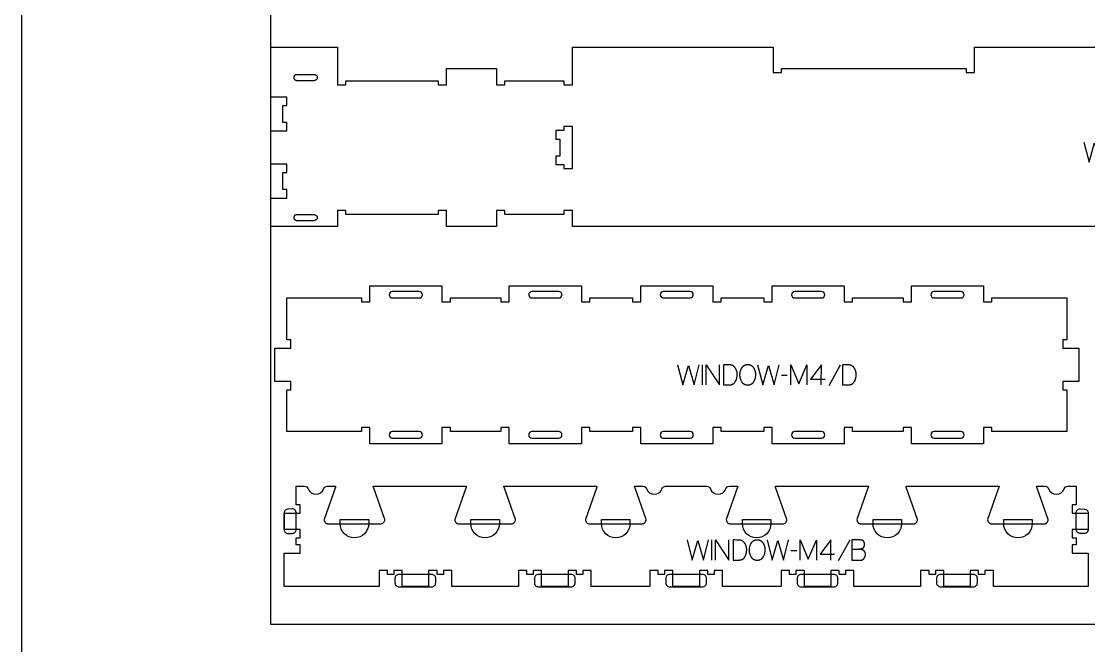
# Model space of a CAD drawing. Extents: x 0 to 4485, y 0 to 8771.
# Drawn here: x 0 to 1592, y 3731 to 4662 of the extents above; entities that cross this region are included whole.
import ezdxf

# ---------------------------------------------------------------- set-up
doc = ezdxf.new("R2010")
doc.units = 0
for name, color, linetype in [('0_SHEET_SPRUCEPLY_2440X122', 1, 'CONTINUOUS'), ('1_ANYTOOL_1MMDEEP_LABELS_S', 2, 'CONTINUOUS'), ('3_ANYTOOL_CUTTHROUGH_INSID', 4, 'CONTINUOUS'), ('4_ANYTOOL_CUTTHROUGH_OUTSI', 5, 'CONTINUOUS'), ('5_ANYTOOL_HALF_MILL_9MM_IN', 3, 'CONTINUOUS'), ('DONOTCUT', 7, 'CONTINUOUS')]:
    doc.layers.add(name, color=color, linetype=linetype)

msp = doc.modelspace()

# ---------------------------------------------------------------- linework, layer by layer
at = {"layer": '0_SHEET_SPRUCEPLY_2440X122'}
msp.add_lwpolyline([(371.7, 4982.6), (371.7, 3762.6), (2811.7, 3762.6), (2811.7, 4982.6)], close=True, dxfattribs=at)
at = {"layer": '1_ANYTOOL_1MMDEEP_LABELS_S', "color": 2}
for points in [[(1585.1, 4481.7), (1592.8, 4451.7), (1601.2, 4480.8), (1609.7, 4451.7), (1617.2, 4481.7)], [(979, 4149.6), (986.7, 4119.6), (995.1, 4148.7), (1003.6, 4119.6), (1011.1, 4149.6)], [(1015.5, 4149.6), (1015.5, 4119.6)], [(1021.5, 4119.6), (1021.5, 4149.6), (1041.6, 4119.6), (1041.6, 4149.6)], [(1098.4, 4149.6), (1106.1, 4119.6), (1114.5, 4148.7), (1123, 4119.6), (1130.5, 4149.6)], [(1147.9, 4119.6), (1147.9, 4149.6), (1159.9, 4121.2), (1171.9, 4149.5), (1171.9, 4119.6)], [(1193.4, 4119.6), (1193.5, 4149.6), (1177.5, 4128.2)], [(1221.6, 4149.1), (1204.5, 4118.3)], [(1142.7, 4133.5), (1134, 4133.4)], [(1177.5, 4128.2), (1199.2, 4128.2)], [(993.1, 3888.2), (1000.8, 3858.2), (1009.3, 3887.3), (1017.7, 3858.2), (1025.2, 3888.2)], [(1029.6, 3888.2), (1029.6, 3858.2)], [(1035.6, 3858.2), (1035.6, 3888.2), (1055.7, 3858.2), (1055.7, 3888.2)], [(1112.5, 3888.2), (1120.2, 3858.2), (1128.7, 3887.3), (1137.1, 3858.2), (1144.6, 3888.2)], [(1162, 3858.2), (1162, 3888.2), (1174, 3859.8), (1186, 3888.1), (1186, 3858.2)], [(1207.6, 3858.2), (1207.6, 3888.2), (1191.6, 3866.8)], [(1235.8, 3887.7), (1218.6, 3856.9)], [(1239.2, 3888.2), (1239.2, 3858.2), (1248.9, 3858.2), (1251.4, 3858.1), (1251.6, 3858.1), (1251.9, 3858.1), (1252.1, 3858.1), (1252.3, 3858.1), (1252.5, 3858.1), (1252.7, 3858.2), (1252.9, 3858.2), (1253.1, 3858.2), (1253.3, 3858.3), (1253.5, 3858.3), (1253.7, 3858.3), (1253.9, 3858.4), (1254.1, 3858.5), (1254.3, 3858.5), (1254.5, 3858.6), (1254.7, 3858.7), (1254.9, 3858.8), (1255, 3858.9), (1255.2, 3859), (1255.4, 3859.1), (1255.5, 3859.2), (1255.7, 3859.3), (1255.9, 3859.4), (1256, 3859.5), (1256.2, 3859.6), (1256.3, 3859.8), (1256.5, 3859.9), (1256.6, 3860.1), (1256.8, 3860.2), (1256.9, 3860.4), (1257, 3860.5), (1257.2, 3860.7), (1257.3, 3860.9), (1257.4, 3861), (1257.5, 3861.2), (1257.7, 3861.4), (1257.8, 3861.6), (1257.9, 3861.7), (1258, 3861.9), (1258.1, 3862.1), (1258.2, 3862.3), (1258.3, 3862.4), (1258.3, 3862.6), (1258.4, 3862.8), (1258.5, 3863), (1258.6, 3863.2), (1258.7, 3863.4), (1258.7, 3863.6), (1258.8, 3863.7), (1258.8, 3863.9), (1258.9, 3864.1), (1259, 3864.3), (1259, 3864.5), (1259, 3864.7), (1259.1, 3864.9), (1259.1, 3865.1), (1259.1, 3865.3), (1259.2, 3865.5), (1259.2, 3865.7), (1259.2, 3865.9), (1259.2, 3866.1), (1259.2, 3866.3), (1259.2, 3866.5), (1259.2, 3866.7), (1259.2, 3867), (1259.2, 3867.2), (1259.2, 3867.5), (1259.2, 3867.7), (1259.2, 3867.9), (1259.1, 3868.2), (1259.1, 3868.4), (1259.1, 3868.6), (1259, 3868.8), (1259, 3869), (1258.9, 3869.2), (1258.8, 3869.4), (1258.8, 3869.6), (1258.7, 3869.8), (1258.6, 3870), (1258.5, 3870.2), (1258.5, 3870.3), (1258.4, 3870.4), (1258.4, 3870.5), (1258.3, 3870.6), (1258.3, 3870.7), (1258.2, 3870.7), (1258.2, 3870.8), (1258.1, 3870.9), (1258, 3871), (1258, 3871.1), (1257.9, 3871.1), (1257.9, 3871.2), (1257.8, 3871.3), (1257.7, 3871.4), (1257.7, 3871.5), (1257.6, 3871.5), (1257.5, 3871.6), (1257.5, 3871.7), (1257.4, 3871.7), (1257.3, 3871.8), (1257.2, 3871.9), (1257.2, 3872), (1257, 3872.1), (1256.9, 3872.2), (1256.7, 3872.3), (1256.5, 3872.4), (1256.3, 3872.6), (1256, 3872.8), (1255.6, 3873), (1255.2, 3873.2), (1254.8, 3873.4), (1254.4, 3873.5), (1254, 3873.7), (1253.6, 3873.8), (1253.2, 3874), (1252.8, 3874.1), (1252.4, 3874.2), (1252, 3874.3), (1251.5, 3874.4), (1251.1, 3874.5), (1250.6, 3874.5), (1250.2, 3874.6), (1249.7, 3874.6)], [(1239.2, 3874.5), (1249.7, 3874.6), (1250.1, 3874.7), (1250.5, 3874.7), (1250.9, 3874.8), (1251.3, 3874.8), (1251.7, 3874.9), (1252, 3875), (1252.4, 3875), (1252.8, 3875.1), (1253.1, 3875.2), (1253.5, 3875.4), (1253.8, 3875.5), (1254.2, 3875.6), (1254.5, 3875.7), (1254.8, 3875.9), (1255.1, 3876), (1255.5, 3876.2), (1255.5, 3876.2), (1255.6, 3876.3), (1255.7, 3876.3), (1255.8, 3876.4), (1255.8, 3876.4), (1255.9, 3876.5), (1256, 3876.5), (1256, 3876.6), (1256.1, 3876.6), (1256.2, 3876.7), (1256.2, 3876.8), (1256.3, 3876.8), (1256.4, 3876.9), (1256.4, 3876.9), (1256.5, 3877), (1256.5, 3877.1), (1256.6, 3877.1), (1256.7, 3877.2), (1256.7, 3877.3), (1256.8, 3877.3), (1256.8, 3877.4), (1256.9, 3877.5), (1256.9, 3877.5), (1257, 3877.6), (1257, 3877.7), (1257.1, 3877.8), (1257.1, 3877.8), (1257.2, 3877.9), (1257.2, 3878), (1257.3, 3878.1), (1257.3, 3878.2), (1257.3, 3878.3), (1257.4, 3878.3), (1257.4, 3878.4), (1257.5, 3878.6), (1257.5, 3878.8), (1257.6, 3879), (1257.7, 3879.2), (1257.7, 3879.4), (1257.8, 3879.6), (1257.8, 3879.8), (1257.8, 3880), (1257.9, 3880.3), (1257.9, 3880.5), (1257.9, 3880.7), (1257.9, 3881), (1257.9, 3881.2), (1258, 3881.5), (1258, 3881.7), (1258, 3882.1), (1257.9, 3882.3), (1257.9, 3882.5), (1257.9, 3882.7), (1257.9, 3882.9), (1257.9, 3883.1), (1257.9, 3883.2), (1257.8, 3883.4), (1257.8, 3883.6), (1257.8, 3883.7), (1257.7, 3883.9), (1257.7, 3884.1), (1257.6, 3884.2), (1257.6, 3884.4), (1257.5, 3884.5), (1257.5, 3884.7), (1257.4, 3884.8), (1257.4, 3885), (1257.3, 3885.1), (1257.2, 3885.3), (1257.2, 3885.4), (1257.1, 3885.5), (1257, 3885.7), (1256.9, 3885.8), (1256.9, 3885.9), (1256.8, 3886), (1256.7, 3886.1), (1256.6, 3886.2), (1256.5, 3886.4), (1256.4, 3886.5), (1256.3, 3886.6), (1256.2, 3886.7), (1256.1, 3886.8), (1256, 3886.9), (1255.8, 3886.9), (1255.7, 3887), (1255.6, 3887.1), (1255.5, 3887.2), (1255.3, 3887.3), (1255.2, 3887.3), (1255.1, 3887.4), (1254.9, 3887.5), (1254.8, 3887.6), (1254.7, 3887.6), (1254.5, 3887.7), (1254.4, 3887.7), (1254.2, 3887.8), (1254, 3887.8), (1253.9, 3887.9), (1253.7, 3887.9), (1253.5, 3888), (1253.4, 3888), (1253.2, 3888), (1253, 3888.1), (1252.8, 3888.1), (1252.7, 3888.1), (1252.5, 3888.1), (1252.3, 3888.1), (1252.1, 3888.2), (1251.7, 3888.2), (1251.3, 3888.2), (1239.2, 3888.2)], [(1156.9, 3872.1), (1148.1, 3872)], [(1191.6, 3866.8), (1213.3, 3866.8)]]:
    msp.add_lwpolyline(points, dxfattribs=at)
for points in [[(1047.6, 4149.6), (1047.6, 4119.6), (1056.1, 4119.7), (1056.5, 4119.7), (1056.9, 4119.7), (1057.3, 4119.7), (1057.7, 4119.8), (1058.1, 4119.8), (1058.5, 4119.9), (1058.8, 4119.9), (1059.2, 4120), (1059.5, 4120.1), (1059.9, 4120.2), (1060.2, 4120.3), (1060.5, 4120.4), (1060.9, 4120.5), (1061, 4120.6), (1061.2, 4120.7), (1061.3, 4120.8), (1061.5, 4120.8), (1061.6, 4120.9), (1061.8, 4121), (1061.9, 4121.1), (1062.1, 4121.1), (1062.2, 4121.2), (1062.3, 4121.3), (1062.5, 4121.4), (1062.6, 4121.5), (1062.7, 4121.6), (1062.9, 4121.7), (1063, 4121.8), (1063.1, 4121.9), (1063.2, 4122), (1063.4, 4122.1), (1063.5, 4122.2), (1063.6, 4122.3), (1063.7, 4122.4), (1063.8, 4122.5), (1063.9, 4122.6), (1064.1, 4122.8), (1064.2, 4122.9), (1064.3, 4123), (1064.4, 4123.1), (1064.5, 4123.3), (1064.6, 4123.4), (1064.7, 4123.5), (1064.8, 4123.7), (1064.9, 4123.8), (1065, 4124.1), (1065.2, 4124.4), (1065.4, 4124.7), (1065.7, 4125.3), (1066, 4125.9), (1066.3, 4126.6), (1066.5, 4127.2), (1066.8, 4127.8), (1067, 4128.5), (1067.2, 4129.1), (1067.3, 4129.8), (1067.5, 4130.5), (1067.6, 4131.1), (1067.7, 4131.8), (1067.8, 4132.5), (1067.9, 4133.2), (1068, 4133.9), (1068, 4134.6), (1068, 4135.3), (1068, 4135.9), (1068, 4136.5), (1067.9, 4137.1), (1067.8, 4137.6), (1067.8, 4138.2), (1067.7, 4138.5), (1067.7, 4138.8), (1067.6, 4139.1), (1067.5, 4139.3), (1067.5, 4139.6), (1067.4, 4139.9), (1067.3, 4140.2), (1067.2, 4140.4), (1067.1, 4140.7), (1067, 4141), (1066.9, 4141.2), (1066.8, 4141.5), (1066.7, 4141.8), (1066.6, 4142), (1066.4, 4142.6), (1066.1, 4143.1), (1065.8, 4143.6), (1065.5, 4144.1), (1065.3, 4144.4), (1065.1, 4144.7), (1064.9, 4145), (1064.7, 4145.3), (1064.5, 4145.5), (1064.3, 4145.8), (1064.1, 4146.1), (1063.9, 4146.3), (1063.6, 4146.5), (1063.4, 4146.8), (1063.2, 4147), (1063, 4147.2), (1062.7, 4147.4), (1062.5, 4147.6), (1062.2, 4147.7), (1062, 4147.9), (1061.7, 4148.1), (1061.5, 4148.2), (1061.2, 4148.3), (1061, 4148.5), (1060.7, 4148.6), (1060.5, 4148.7), (1060.2, 4148.8), (1059.9, 4148.9), (1059.6, 4149), (1059.4, 4149.1), (1059.1, 4149.1), (1058.8, 4149.2), (1058.5, 4149.2), (1058.2, 4149.3), (1057.9, 4149.3), (1057.6, 4149.3), (1055.2, 4149.4), (1052.7, 4149.5), (1050.2, 4149.6)], [(1084.1, 4149.9), (1084.4, 4149.9), (1084.8, 4149.9), (1085.2, 4149.9), (1085.5, 4149.8), (1085.7, 4149.8), (1085.9, 4149.8), (1086, 4149.8), (1086.2, 4149.7), (1086.4, 4149.7), (1086.5, 4149.7), (1086.7, 4149.6), (1086.8, 4149.6), (1087, 4149.5), (1087.2, 4149.5), (1087.3, 4149.4), (1087.5, 4149.4), (1087.6, 4149.3), (1087.8, 4149.2), (1087.9, 4149.2), (1088.1, 4149.1), (1088.2, 4149), (1088.4, 4149), (1088.5, 4148.9), (1088.6, 4148.8), (1088.8, 4148.7), (1088.9, 4148.6), (1089, 4148.5), (1089.2, 4148.5), (1089.4, 4148.3), (1089.7, 4148.1), (1089.9, 4147.9), (1090.2, 4147.7), (1090.4, 4147.5), (1090.6, 4147.2), (1090.9, 4147), (1091.1, 4146.8), (1091.3, 4146.5), (1091.5, 4146.3), (1091.7, 4146), (1091.9, 4145.8), (1092.1, 4145.5), (1092.3, 4145.3), (1092.5, 4145), (1092.6, 4144.7), (1092.8, 4144.4), (1093, 4144.1), (1093.1, 4143.8), (1093.3, 4143.5), (1093.4, 4143.2), (1093.5, 4142.9), (1093.7, 4142.6), (1093.8, 4142.3), (1093.9, 4142), (1094, 4141.7), (1094.1, 4141.4), (1094.2, 4141), (1094.3, 4140.7), (1094.4, 4140.4), (1094.5, 4140), (1094.6, 4139.7), (1094.7, 4139), (1094.9, 4138.3), (1095, 4137.7), (1095.1, 4137), (1095.1, 4136.3), (1095.2, 4135.7), (1095.2, 4135.1), (1095.2, 4134.4), (1095.2, 4133.8), (1095.2, 4133.1), (1095.1, 4132.5), (1095, 4131.9), (1094.9, 4131.2), (1094.8, 4130.6), (1094.7, 4130), (1094.5, 4129.3), (1094.3, 4128.7), (1094.1, 4128), (1093.9, 4127.4), (1093.7, 4126.8), (1093.4, 4126.1), (1093.1, 4125.5), (1092.8, 4124.9), (1092.5, 4124.2), (1092.3, 4123.9), (1092.1, 4123.6), (1091.9, 4123.3), (1091.7, 4123), (1091.5, 4122.8), (1091.3, 4122.5), (1091.1, 4122.2), (1090.9, 4122), (1090.8, 4121.9), (1090.6, 4121.8), (1090.5, 4121.6), (1090.4, 4121.5), (1090.3, 4121.4), (1090.2, 4121.3), (1090.1, 4121.2), (1089.9, 4121.1), (1089.8, 4121), (1089.7, 4120.9), (1089.6, 4120.8), (1089.4, 4120.7), (1089.3, 4120.6), (1089.2, 4120.6), (1089, 4120.5), (1088.9, 4120.4), (1088.8, 4120.3), (1088.6, 4120.2), (1088.5, 4120.2), (1088.3, 4120.1), (1088.2, 4120), (1088, 4120), (1087.9, 4119.9), (1087.7, 4119.8), (1087.6, 4119.8), (1087.4, 4119.7), (1087.3, 4119.7), (1087.1, 4119.6), (1086.8, 4119.5), (1086.5, 4119.4), (1086.2, 4119.4), (1085.9, 4119.3), (1085.5, 4119.2), (1085.2, 4119.2), (1084.8, 4119.2), (1084.5, 4119.1), (1084.1, 4119.1), (1083.7, 4119.1), (1083.3, 4119.1), (1083, 4119.1), (1082.6, 4119.2), (1082.2, 4119.2), (1081.9, 4119.2), (1081.5, 4119.3), (1081.2, 4119.4), (1080.9, 4119.4), (1080.5, 4119.5), (1080.2, 4119.6), (1080, 4119.7), (1079.9, 4119.7), (1079.7, 4119.8), (1079.6, 4119.9), (1079.4, 4119.9), (1079.3, 4120), (1079.1, 4120), (1079, 4120.1), (1078.8, 4120.2), (1078.7, 4120.3), (1078.6, 4120.3), (1078.4, 4120.4), (1078.3, 4120.5), (1078.1, 4120.6), (1078, 4120.7), (1077.9, 4120.8), (1077.7, 4120.9), (1077.6, 4120.9), (1077.5, 4121), (1077.3, 4121.1), (1077.2, 4121.2), (1077.1, 4121.4), (1077, 4121.5), (1076.9, 4121.6), (1076.7, 4121.7), (1076.6, 4121.8), (1076.5, 4121.9), (1076.4, 4122), (1076.3, 4122.2), (1076.2, 4122.3), (1076, 4122.5), (1075.7, 4122.8), (1075.5, 4123.1), (1075.3, 4123.4), (1075.2, 4123.7), (1075, 4124), (1074.8, 4124.3), (1074.5, 4125), (1074.1, 4125.6), (1073.9, 4126.3), (1073.6, 4126.9), (1073.3, 4127.6), (1073.1, 4128.2), (1072.9, 4128.9), (1072.7, 4129.5), (1072.6, 4130.2), (1072.4, 4130.8), (1072.3, 4131.5), (1072.2, 4132.1), (1072.1, 4132.8), (1072.1, 4133.4), (1072, 4134.1), (1072, 4134.7), (1072, 4135.4), (1072.1, 4136.1), (1072.1, 4136.8), (1072.2, 4137.5), (1072.3, 4138.1), (1072.4, 4138.8), (1072.6, 4139.5), (1072.8, 4140.1), (1072.9, 4140.8), (1073.2, 4141.4), (1073.4, 4142), (1073.7, 4142.7), (1073.9, 4143.3), (1074.2, 4143.9), (1074.6, 4144.5), (1074.9, 4145.1), (1075.1, 4145.4), (1075.3, 4145.7), (1075.5, 4146), (1075.7, 4146.2), (1075.9, 4146.5), (1076.1, 4146.8), (1076.4, 4147), (1076.6, 4147.2), (1076.7, 4147.3), (1076.8, 4147.4), (1076.9, 4147.6), (1077.1, 4147.7), (1077.2, 4147.8), (1077.3, 4147.9), (1077.4, 4148), (1077.6, 4148.1), (1077.7, 4148.1), (1077.8, 4148.2), (1078, 4148.3), (1078.1, 4148.4), (1078.2, 4148.5), (1078.4, 4148.6), (1078.5, 4148.7), (1078.7, 4148.7), (1078.8, 4148.8), (1078.9, 4148.9), (1079.2, 4149), (1079.5, 4149.1), (1079.9, 4149.3), (1080.2, 4149.4), (1080.5, 4149.5), (1080.8, 4149.6), (1081.2, 4149.6), (1081.5, 4149.7), (1081.8, 4149.8), (1082.2, 4149.8), (1082.6, 4149.9), (1082.9, 4149.9), (1083.3, 4149.9), (1083.7, 4149.9)], [(1225.1, 4149.6), (1225.1, 4119.6), (1233.6, 4119.7), (1234, 4119.7), (1234.4, 4119.7), (1234.8, 4119.7), (1235.2, 4119.8), (1235.6, 4119.8), (1236, 4119.9), (1236.3, 4119.9), (1236.7, 4120), (1237, 4120.1), (1237.4, 4120.2), (1237.7, 4120.3), (1238, 4120.4), (1238.3, 4120.5), (1238.5, 4120.6), (1238.6, 4120.7), (1238.8, 4120.8), (1238.9, 4120.8), (1239.1, 4120.9), (1239.2, 4121), (1239.4, 4121.1), (1239.5, 4121.1), (1239.7, 4121.2), (1239.8, 4121.3), (1239.9, 4121.4), (1240.1, 4121.5), (1240.2, 4121.6), (1240.3, 4121.7), (1240.5, 4121.8), (1240.6, 4121.9), (1240.7, 4122), (1240.8, 4122.1), (1241, 4122.2), (1241.1, 4122.3), (1241.2, 4122.4), (1241.3, 4122.5), (1241.4, 4122.6), (1241.5, 4122.8), (1241.6, 4122.9), (1241.7, 4123), (1241.8, 4123.1), (1241.9, 4123.3), (1242, 4123.4), (1242.1, 4123.5), (1242.2, 4123.7), (1242.3, 4123.8), (1242.5, 4124.1), (1242.7, 4124.4), (1242.9, 4124.7), (1243.2, 4125.3), (1243.5, 4125.9), (1243.7, 4126.6), (1244, 4127.2), (1244.2, 4127.8), (1244.5, 4128.5), (1244.6, 4129.1), (1244.8, 4129.8), (1245, 4130.5), (1245.1, 4131.1), (1245.2, 4131.8), (1245.3, 4132.5), (1245.4, 4133.2), (1245.4, 4133.9), (1245.5, 4134.6), (1245.5, 4135.3), (1245.5, 4135.9), (1245.4, 4136.5), (1245.4, 4137.1), (1245.3, 4137.6), (1245.2, 4138.2), (1245.2, 4138.5), (1245.1, 4138.8), (1245.1, 4139.1), (1245, 4139.3), (1244.9, 4139.6), (1244.9, 4139.9), (1244.8, 4140.2), (1244.7, 4140.4), (1244.6, 4140.7), (1244.5, 4141), (1244.4, 4141.2), (1244.3, 4141.5), (1244.2, 4141.8), (1244.1, 4142), (1243.8, 4142.6), (1243.6, 4143.1), (1243.3, 4143.6), (1243, 4144.1), (1242.8, 4144.4), (1242.6, 4144.7), (1242.4, 4145), (1242.2, 4145.3), (1242, 4145.5), (1241.8, 4145.8), (1241.6, 4146.1), (1241.3, 4146.3), (1241.1, 4146.5), (1240.9, 4146.8), (1240.7, 4147), (1240.4, 4147.2), (1240.2, 4147.4), (1240, 4147.6), (1239.7, 4147.7), (1239.5, 4147.9), (1239.2, 4148.1), (1239, 4148.2), (1238.7, 4148.3), (1238.5, 4148.5), (1238.2, 4148.6), (1237.9, 4148.7), (1237.7, 4148.8), (1237.4, 4148.9), (1237.1, 4149), (1236.8, 4149.1), (1236.5, 4149.1), (1236.3, 4149.2), (1236, 4149.2), (1235.7, 4149.3), (1235.4, 4149.3), (1235.1, 4149.3), (1232.6, 4149.4), (1230.2, 4149.5), (1227.6, 4149.6)], [(1061.7, 3888.2), (1061.7, 3858.2), (1070.2, 3858.3), (1070.7, 3858.3), (1071.1, 3858.3), (1071.5, 3858.3), (1071.8, 3858.4), (1072.2, 3858.4), (1072.6, 3858.5), (1073, 3858.5), (1073.3, 3858.6), (1073.7, 3858.7), (1074, 3858.8), (1074.3, 3858.9), (1074.7, 3859), (1075, 3859.1), (1075.1, 3859.2), (1075.3, 3859.3), (1075.4, 3859.3), (1075.6, 3859.4), (1075.7, 3859.5), (1075.9, 3859.6), (1076, 3859.6), (1076.2, 3859.7), (1076.3, 3859.8), (1076.4, 3859.9), (1076.6, 3860), (1076.7, 3860.1), (1076.8, 3860.2), (1077, 3860.3), (1077.1, 3860.4), (1077.2, 3860.5), (1077.4, 3860.6), (1077.5, 3860.7), (1077.6, 3860.8), (1077.7, 3860.9), (1077.8, 3861), (1077.9, 3861.1), (1078.1, 3861.2), (1078.2, 3861.4), (1078.3, 3861.5), (1078.4, 3861.6), (1078.5, 3861.7), (1078.6, 3861.9), (1078.7, 3862), (1078.8, 3862.1), (1078.9, 3862.3), (1079, 3862.4), (1079.2, 3862.7), (1079.3, 3863), (1079.5, 3863.3), (1079.8, 3863.9), (1080.1, 3864.5), (1080.4, 3865.2), (1080.6, 3865.8), (1080.9, 3866.4), (1081.1, 3867.1), (1081.3, 3867.7), (1081.5, 3868.4), (1081.6, 3869.1), (1081.7, 3869.7), (1081.9, 3870.4), (1082, 3871.1), (1082, 3871.8), (1082.1, 3872.5), (1082.1, 3873.2), (1082.1, 3873.9), (1082.1, 3874.5), (1082.1, 3875.1), (1082, 3875.6), (1082, 3876.2), (1081.9, 3876.8), (1081.8, 3877.1), (1081.8, 3877.4), (1081.7, 3877.6), (1081.6, 3877.9), (1081.6, 3878.2), (1081.5, 3878.5), (1081.4, 3878.8), (1081.3, 3879), (1081.2, 3879.3), (1081.1, 3879.6), (1081, 3879.8), (1080.9, 3880.1), (1080.8, 3880.4), (1080.7, 3880.6), (1080.5, 3881.2), (1080.2, 3881.7), (1079.9, 3882.2), (1079.6, 3882.7), (1079.4, 3883), (1079.2, 3883.3), (1079, 3883.6), (1078.8, 3883.9), (1078.6, 3884.1), (1078.4, 3884.4), (1078.2, 3884.6), (1078, 3884.9), (1077.8, 3885.1), (1077.5, 3885.3), (1077.3, 3885.6), (1077.1, 3885.8), (1076.8, 3886), (1076.6, 3886.1), (1076.4, 3886.3), (1076.1, 3886.5), (1075.9, 3886.6), (1075.6, 3886.8), (1075.4, 3886.9), (1075.1, 3887.1), (1074.8, 3887.2), (1074.6, 3887.3), (1074.3, 3887.4), (1074, 3887.5), (1073.7, 3887.6), (1073.5, 3887.7), (1073.2, 3887.7), (1072.9, 3887.8), (1072.6, 3887.8), (1072.3, 3887.9), (1072, 3887.9), (1071.7, 3887.9), (1069.3, 3888), (1066.8, 3888.1), (1064.3, 3888.2)], [(1098.2, 3888.5), (1098.6, 3888.5), (1098.9, 3888.5), (1099.3, 3888.5), (1099.6, 3888.4), (1099.8, 3888.4), (1100, 3888.4), (1100.1, 3888.4), (1100.3, 3888.3), (1100.5, 3888.3), (1100.6, 3888.2), (1100.8, 3888.2), (1101, 3888.2), (1101.1, 3888.1), (1101.3, 3888.1), (1101.4, 3888), (1101.6, 3887.9), (1101.7, 3887.9), (1101.9, 3887.8), (1102, 3887.8), (1102.2, 3887.7), (1102.3, 3887.6), (1102.5, 3887.6), (1102.6, 3887.5), (1102.7, 3887.4), (1102.9, 3887.3), (1103, 3887.2), (1103.2, 3887.1), (1103.3, 3887), (1103.5, 3886.9), (1103.8, 3886.7), (1104, 3886.5), (1104.3, 3886.3), (1104.5, 3886), (1104.8, 3885.8), (1105, 3885.6), (1105.2, 3885.4), (1105.4, 3885.1), (1105.6, 3884.9), (1105.8, 3884.6), (1106, 3884.4), (1106.2, 3884.1), (1106.4, 3883.9), (1106.6, 3883.6), (1106.7, 3883.3), (1106.9, 3883), (1107.1, 3882.7), (1107.2, 3882.4), (1107.4, 3882.1), (1107.5, 3881.8), (1107.6, 3881.5), (1107.8, 3881.2), (1107.9, 3880.9), (1108, 3880.6), (1108.1, 3880.3), (1108.2, 3880), (1108.4, 3879.6), (1108.5, 3879.3), (1108.5, 3879), (1108.6, 3878.6), (1108.7, 3878.3), (1108.9, 3877.6), (1109, 3876.9), (1109.1, 3876.3), (1109.2, 3875.6), (1109.2, 3874.9), (1109.3, 3874.3), (1109.3, 3873.6), (1109.3, 3873), (1109.3, 3872.4), (1109.3, 3871.7), (1109.2, 3871.1), (1109.2, 3870.5), (1109.1, 3869.8), (1108.9, 3869.2), (1108.8, 3868.5), (1108.6, 3867.9), (1108.5, 3867.3), (1108.3, 3866.6), (1108, 3866), (1107.8, 3865.4), (1107.5, 3864.7), (1107.2, 3864.1), (1106.9, 3863.4), (1106.6, 3862.8), (1106.4, 3862.5), (1106.2, 3862.2), (1106, 3861.9), (1105.8, 3861.6), (1105.6, 3861.3), (1105.4, 3861.1), (1105.2, 3860.8), (1105, 3860.6), (1104.9, 3860.5), (1104.8, 3860.3), (1104.6, 3860.2), (1104.5, 3860.1), (1104.4, 3860), (1104.3, 3859.9), (1104.2, 3859.8), (1104, 3859.7), (1103.9, 3859.6), (1103.8, 3859.5), (1103.7, 3859.4), (1103.5, 3859.3), (1103.4, 3859.2), (1103.3, 3859.2), (1103.1, 3859.1), (1103, 3859), (1102.9, 3858.9), (1102.7, 3858.8), (1102.6, 3858.8), (1102.4, 3858.7), (1102.3, 3858.6), (1102.2, 3858.6), (1102, 3858.5), (1101.9, 3858.4), (1101.7, 3858.4), (1101.6, 3858.3), (1101.4, 3858.3), (1101.3, 3858.2), (1100.9, 3858.1), (1100.6, 3858), (1100.3, 3858), (1100, 3857.9), (1099.6, 3857.8), (1099.3, 3857.8), (1098.9, 3857.8), (1098.6, 3857.7), (1098.2, 3857.7), (1097.8, 3857.7), (1097.5, 3857.7), (1097.1, 3857.7), (1096.7, 3857.8), (1096.4, 3857.8), (1096, 3857.8), (1095.6, 3857.9), (1095.3, 3858), (1095, 3858), (1094.6, 3858.1), (1094.3, 3858.2), (1094.2, 3858.3), (1094, 3858.3), (1093.8, 3858.4), (1093.7, 3858.4), (1093.5, 3858.5), (1093.4, 3858.6), (1093.2, 3858.6), (1093.1, 3858.7), (1093, 3858.8), (1092.8, 3858.9), (1092.7, 3858.9), (1092.5, 3859), (1092.4, 3859.1), (1092.2, 3859.2), (1092.1, 3859.3), (1092, 3859.4), (1091.8, 3859.4), (1091.7, 3859.5), (1091.6, 3859.6), (1091.5, 3859.7), (1091.3, 3859.8), (1091.2, 3859.9), (1091.1, 3860.1), (1091, 3860.2), (1090.9, 3860.3), (1090.7, 3860.4), (1090.6, 3860.5), (1090.5, 3860.6), (1090.4, 3860.8), (1090.3, 3860.9), (1090.1, 3861.1), (1089.9, 3861.4), (1089.7, 3861.7), (1089.5, 3862), (1089.3, 3862.3), (1089.1, 3862.6), (1088.9, 3862.9), (1088.6, 3863.5), (1088.3, 3864.2), (1088, 3864.8), (1087.7, 3865.5), (1087.5, 3866.1), (1087.2, 3866.8), (1087, 3867.4), (1086.8, 3868.1), (1086.7, 3868.7), (1086.5, 3869.4), (1086.4, 3870), (1086.3, 3870.7), (1086.2, 3871.4), (1086.2, 3872), (1086.2, 3872.7), (1086.1, 3873.3), (1086.2, 3874), (1086.2, 3874.7), (1086.2, 3875.4), (1086.3, 3876.1), (1086.4, 3876.7), (1086.6, 3877.4), (1086.7, 3878), (1086.9, 3878.7), (1087.1, 3879.3), (1087.3, 3880), (1087.5, 3880.6), (1087.8, 3881.2), (1088.1, 3881.9), (1088.4, 3882.5), (1088.7, 3883.1), (1089, 3883.7), (1089.2, 3884), (1089.4, 3884.3), (1089.6, 3884.6), (1089.8, 3884.8), (1090, 3885.1), (1090.2, 3885.3), (1090.5, 3885.6), (1090.7, 3885.8), (1090.8, 3885.9), (1090.9, 3886), (1091.1, 3886.1), (1091.2, 3886.2), (1091.3, 3886.4), (1091.4, 3886.5), (1091.6, 3886.5), (1091.7, 3886.6), (1091.8, 3886.7), (1091.9, 3886.8), (1092.1, 3886.9), (1092.2, 3887), (1092.3, 3887.1), (1092.5, 3887.2), (1092.6, 3887.2), (1092.8, 3887.3), (1092.9, 3887.4), (1093.1, 3887.5), (1093.4, 3887.6), (1093.7, 3887.7), (1094, 3887.8), (1094.3, 3888), (1094.6, 3888.1), (1094.9, 3888.1), (1095.3, 3888.2), (1095.6, 3888.3), (1096, 3888.4), (1096.3, 3888.4), (1096.7, 3888.5), (1097, 3888.5), (1097.4, 3888.5), (1097.8, 3888.5)]]:
    msp.add_lwpolyline(points, close=True, dxfattribs=at)
at = {"layer": '3_ANYTOOL_CUTTHROUGH_INSID', "color": 4}
for points in [[(436.7, 4582.9, -1), (436.7, 4573.4), (411, 4573.4), (410.9, 4573.4), (410.8, 4573.4), (410.7, 4573.4), (410.6, 4573.4), (410.5, 4573.4), (410.4, 4573.4), (410.3, 4573.5), (410.2, 4573.5), (410.1, 4573.5), (410, 4573.5), (409.9, 4573.6), (409.8, 4573.6), (409.7, 4573.6), (409.6, 4573.7), (409.5, 4573.7), (409.4, 4573.7), (409.3, 4573.8), (409.2, 4573.8), (409.1, 4573.9), (409, 4573.9), (408.9, 4574), (408.9, 4574.1), (408.8, 4574.1), (408.7, 4574.2), (408.6, 4574.3), (408.5, 4574.3), (408.4, 4574.4), (408.4, 4574.5), (408.3, 4574.6), (408.2, 4574.7), (408.1, 4574.7), (408.1, 4574.8), (408, 4574.9), (407.9, 4575), (407.9, 4575.1), (407.8, 4575.2), (407.7, 4575.3), (407.7, 4575.4), (407.6, 4575.5), (407.6, 4575.6), (407.5, 4575.7), (407.5, 4575.8), (407.4, 4575.9), (407.4, 4576), (407.3, 4576.1), (407.3, 4576.2), (407.2, 4576.3), (407.2, 4576.4), (407.2, 4576.5), (407.1, 4576.6), (407.1, 4576.7), (407.1, 4576.8), (407.1, 4577), (407.1, 4577.1), (407, 4577.2), (407, 4577.3), (407, 4577.4), (407, 4577.5), (407, 4577.6), (407, 4577.7), (407, 4577.8), (407, 4577.9), (407, 4578), (407, 4578.1), (407, 4578.2), (407, 4578.4), (407, 4578.5), (407, 4578.6), (407, 4578.7), (407, 4578.8), (407, 4578.9), (407, 4579), (407, 4579.1), (407.1, 4579.2), (407.1, 4579.3), (407.1, 4579.4), (407.1, 4579.5), (407.1, 4579.6), (407.2, 4579.7), (407.2, 4579.9), (407.2, 4580), (407.3, 4580.1), (407.3, 4580.2), (407.4, 4580.3), (407.4, 4580.4), (407.5, 4580.5), (407.5, 4580.6), (407.6, 4580.7), (407.6, 4580.8), (407.7, 4580.9), (407.7, 4581), (407.8, 4581.1), (407.9, 4581.2), (407.9, 4581.3), (408, 4581.4), (408.1, 4581.5), (408.1, 4581.5), (408.2, 4581.6), (408.3, 4581.7), (408.4, 4581.8), (408.4, 4581.9), (408.5, 4581.9), (408.6, 4582), (408.7, 4582.1), (408.8, 4582.1), (408.9, 4582.2), (408.9, 4582.3), (409, 4582.3), (409.1, 4582.4), (409.2, 4582.4), (409.3, 4582.5), (409.4, 4582.5), (409.5, 4582.6), (409.6, 4582.6), (409.7, 4582.7), (409.8, 4582.7), (409.9, 4582.7), (410, 4582.8), (410.1, 4582.8), (410.2, 4582.8), (410.3, 4582.8), (410.4, 4582.8), (410.5, 4582.9), (410.6, 4582.9), (410.7, 4582.9), (410.8, 4582.9), (410.9, 4582.9), (411, 4582.9)], [(436.7, 4364.4), (411, 4364.4), (410.9, 4364.4), (410.8, 4364.4), (410.7, 4364.4), (410.6, 4364.4), (410.5, 4364.4), (410.4, 4364.4), (410.3, 4364.5), (410.2, 4364.5), (410.1, 4364.5), (410, 4364.5), (409.9, 4364.6), (409.8, 4364.6), (409.7, 4364.6), (409.6, 4364.7), (409.5, 4364.7), (409.4, 4364.7), (409.3, 4364.8), (409.2, 4364.8), (409.1, 4364.9), (409, 4364.9), (408.9, 4365), (408.9, 4365.1), (408.8, 4365.1), (408.7, 4365.2), (408.6, 4365.3), (408.5, 4365.3), (408.4, 4365.4), (408.4, 4365.5), (408.3, 4365.6), (408.2, 4365.7), (408.1, 4365.7), (408.1, 4365.8), (408, 4365.9), (407.9, 4366), (407.9, 4366.1), (407.8, 4366.2), (407.7, 4366.3), (407.7, 4366.4), (407.6, 4366.5), (407.6, 4366.6), (407.5, 4366.7), (407.5, 4366.8), (407.4, 4366.9), (407.4, 4367), (407.3, 4367.1), (407.3, 4367.2), (407.2, 4367.3), (407.2, 4367.4), (407.2, 4367.5), (407.1, 4367.6), (407.1, 4367.7), (407.1, 4367.8), (407.1, 4368), (407.1, 4368.1), (407, 4368.2), (407, 4368.3), (407, 4368.4), (407, 4368.5), (407, 4368.6), (407, 4368.7), (407, 4368.8), (407, 4368.9), (407, 4369), (407, 4369.1), (407, 4369.2), (407, 4369.4), (407, 4369.5), (407, 4369.6), (407, 4369.7), (407, 4369.8), (407, 4369.9), (407, 4370), (407, 4370.1), (407.1, 4370.2), (407.1, 4370.3), (407.1, 4370.4), (407.1, 4370.5), (407.1, 4370.6), (407.2, 4370.7), (407.2, 4370.9), (407.2, 4371), (407.3, 4371.1), (407.3, 4371.2), (407.4, 4371.3), (407.4, 4371.4), (407.5, 4371.5), (407.5, 4371.6), (407.6, 4371.7), (407.6, 4371.8), (407.7, 4371.9), (407.7, 4372), (407.8, 4372.1), (407.9, 4372.2), (407.9, 4372.3), (408, 4372.4), (408.1, 4372.5), (408.1, 4372.5), (408.2, 4372.6), (408.3, 4372.7), (408.4, 4372.8), (408.4, 4372.9), (408.5, 4372.9), (408.6, 4373), (408.7, 4373.1), (408.8, 4373.1), (408.9, 4373.2), (408.9, 4373.3), (409, 4373.3), (409.1, 4373.4), (409.2, 4373.4), (409.3, 4373.5), (409.4, 4373.5), (409.5, 4373.6), (409.6, 4373.6), (409.7, 4373.7), (409.8, 4373.7), (409.9, 4373.7), (410, 4373.8), (410.1, 4373.8), (410.2, 4373.8), (410.3, 4373.8), (410.4, 4373.8), (410.5, 4373.9), (410.6, 4373.9), (410.7, 4373.9), (410.8, 4373.9), (410.9, 4373.9), (411, 4373.9), (436.7, 4373.9, -1)], [(593.7, 4249.3, 1), (593.7, 4258.8), (553.7, 4258.8, 1), (553.7, 4249.3)], [(801.7, 4249.3, 1), (801.7, 4258.8), (761.7, 4258.8, 1), (761.7, 4249.3)], [(997.7, 4249.4, 1), (997.7, 4258.9), (957.7, 4258.9, 1), (957.7, 4249.4)], [(1193.7, 4249.3, 1), (1193.7, 4258.8), (1153.7, 4258.8, 1), (1153.7, 4249.3)], [(1401.7, 4249.3, 1), (1401.7, 4258.8), (1361.7, 4258.8, 1), (1361.7, 4249.3)], [(593.7, 4049.8), (553.7, 4049.8, 1), (553.7, 4040.3), (593.7, 4040.3, 1)], [(801.7, 4049.8), (761.7, 4049.8, 1), (761.7, 4040.3), (801.7, 4040.3, 1)], [(997.7, 4049.8), (957.7, 4049.8, 1), (957.7, 4040.3), (997.7, 4040.3, 1)], [(1193.7, 4049.8), (1153.7, 4049.8, 1), (1153.7, 4040.3), (1193.7, 4040.3, 1)], [(1401.7, 4049.8), (1361.7, 4049.8, 1), (1361.7, 4040.3), (1401.7, 4040.3, 1)]]:
    msp.add_lwpolyline(points, format="xyb", close=True, dxfattribs=at)
msp.add_lwpolyline([(822, 4504.9), (809.5, 4504.9), (809.5, 4498.9), (797.5, 4498.9), (797.5, 4486.4), (803.5, 4486.4), (803.5, 4460.9), (797.5, 4460.9), (797.5, 4448.4), (809.5, 4448.4), (809.5, 4442.4), (822, 4442.4)], close=True, dxfattribs=at)
at = {"layer": '4_ANYTOOL_CUTTHROUGH_OUTSI', "color": 5}
msp.add_lwpolyline([(1721.5, 4355.9), (1422, 4355.9), (1422, 4356), (1121.5, 4356), (1121.5, 4355.9), (822, 4355.9), (822, 4379.9), (809.5, 4379.9), (809.5, 4373.9), (721.5, 4373.9), (721.5, 4379.9), (709, 4379.9), (709, 4355.9), (634.5, 4355.9), (634.5, 4379.9), (622, 4379.9), (622, 4373.9), (484, 4373.9), (484, 4379.9), (471.5, 4379.9), (471.5, 4355.9), (372, 4355.9), (372, 4398.4), (396, 4398.4), (396, 4410.9), (390, 4410.9), (390, 4436.4), (396, 4436.4), (396, 4448.9), (372, 4448.9), (372, 4498.4), (396, 4498.4), (396, 4510.9), (390, 4510.9), (390, 4536.4), (396, 4536.4), (396, 4548.9), (372, 4548.9), (372, 4623.4), (471.5, 4623.4), (471.5, 4567.4), (484, 4567.4), (484, 4573.4), (622, 4573.4), (622, 4567.4), (634.5, 4567.4), (634.5, 4591.4), (709, 4591.4), (709, 4567.4), (721.5, 4567.4), (721.5, 4573.4), (809.5, 4573.4), (809.5, 4567.4), (822, 4567.4), (822, 4623.4), (1121.5, 4623.4), (1121.5, 4585.5), (1134, 4585.5), (1134, 4591.5), (1409.5, 4591.5), (1409.5, 4585.5), (1422, 4585.5), (1422, 4623.4), (1721.5, 4623.4)], dxfattribs=at)
msp.add_lwpolyline([(507.5, 4249.3), (507.5, 4243.3), (520, 4243.3), (520, 4267.3), (627.5, 4267.3), (627.5, 4243.3), (640, 4243.3), (640, 4249.3), (715.5, 4249.3), (715.5, 4243.3), (728, 4243.3), (728, 4267.3), (835.5, 4267.3), (835.5, 4243.3), (848, 4243.3), (848, 4249.3), (911.5, 4249.4), (911.5, 4243.4), (924, 4243.4), (924, 4267.4), (1031.5, 4267.4), (1031.5, 4243.4), (1044, 4243.4), (1044, 4249.4), (1107.5, 4249.3), (1107.5, 4243.3), (1120, 4243.3), (1120, 4267.3), (1227.5, 4267.3), (1227.5, 4243.3), (1240, 4243.3), (1240, 4249.3), (1315.5, 4249.3), (1315.5, 4243.3), (1328, 4243.3), (1328, 4267.3), (1435.5, 4267.3), (1435.5, 4243.3), (1448, 4243.3), (1448, 4249.3), (1559.5, 4249.3), (1559.5, 4186.8), (1553.5, 4186.8), (1553.5, 4174.3), (1577.5, 4174.3), (1577.5, 4124.8), (1553.5, 4124.8), (1553.5, 4112.3), (1559.5, 4112.3), (1559.5, 4049.8), (1448, 4049.8), (1448, 4055.8), (1435.5, 4055.8), (1435.5, 4031.8), (1328, 4031.8), (1328, 4055.8), (1315.5, 4055.8), (1315.5, 4049.8), (1240, 4049.8), (1240, 4055.8), (1227.5, 4055.8), (1227.5, 4031.8), (1120, 4031.8), (1120, 4055.8), (1107.5, 4055.8), (1107.5, 4049.8), (1044, 4049.8), (1044, 4055.8), (1031.5, 4055.8), (1031.5, 4031.8), (924, 4031.8), (924, 4055.8), (911.5, 4055.8), (911.5, 4049.8), (848, 4049.8), (848, 4055.8), (835.5, 4055.8), (835.5, 4031.8), (728, 4031.8), (728, 4055.8), (715.5, 4055.8), (715.5, 4049.8), (640, 4049.8), (640, 4055.8), (627.5, 4055.8), (627.5, 4031.8), (520, 4031.8), (520, 4055.8), (507.5, 4055.8), (507.5, 4049.8), (396, 4049.8), (396, 4112.3), (402, 4112.3), (402, 4124.8), (378, 4124.8), (378, 4174.3), (402, 4174.3), (402, 4186.8), (396, 4186.8), (396, 4249.3)], close=True, dxfattribs=at)
msp.add_lwpolyline([(422.5, 3968.3, -0.317837), (427.9, 3964.5, 0.707107), (451, 3964.5, -0.317837), (456.4, 3968.3), (468.8, 3968.3, -0.061485), (468.6, 3966.9), (451.7, 3918.6), (451.7, 3918.6), (451.7, 3918.6), (451.7, 3918.6, 0.198912), (453.5, 3914.1), (453.6, 3914), (453.7, 3913.9), (453.8, 3913.8), (453.9, 3913.7), (454.1, 3913.6), (454.2, 3913.5), (454.3, 3913.5), (454.4, 3913.4), (454.6, 3913.3), (454.7, 3913.2), (454.8, 3913.1), (455, 3913), (455.1, 3913), (455.2, 3912.9), (455.4, 3912.8), (455.5, 3912.8), (455.7, 3912.7), (455.8, 3912.7), (456, 3912.6), (456.1, 3912.6), (456.3, 3912.5), (456.4, 3912.5), (456.6, 3912.5), (456.7, 3912.4), (456.9, 3912.4), (457, 3912.4), (457.2, 3912.4), (457.3, 3912.3), (457.5, 3912.3), (457.6, 3912.3), (457.8, 3912.3), (457.9, 3912.3), (535.9, 3912.3, 0.414214), (542.2, 3918.6), (542.2, 3918.6), (542.2, 3918.6), (525.3, 3966.9), (525.3, 3966.9, -0.061485), (525, 3968.3), (663.7, 3968.3, -0.061485), (663.5, 3966.9), (646.6, 3918.6), (646.6, 3918.6), (646.6, 3918.6), (646.6, 3918.6, 0.198912), (648.4, 3914.1), (648.5, 3914), (648.6, 3913.9), (648.7, 3913.8), (648.8, 3913.7), (649, 3913.6), (649.1, 3913.5), (649.2, 3913.5), (649.3, 3913.4), (649.5, 3913.3), (649.6, 3913.2), (649.7, 3913.1), (649.9, 3913), (650, 3913), (650.1, 3912.9), (650.3, 3912.8), (650.4, 3912.8), (650.6, 3912.7), (650.7, 3912.7), (650.9, 3912.6), (651, 3912.6), (651.2, 3912.5), (651.3, 3912.5), (651.5, 3912.5), (651.6, 3912.4), (651.8, 3912.4), (651.9, 3912.4), (652.1, 3912.4), (652.2, 3912.3), (652.4, 3912.3), (652.5, 3912.3), (652.7, 3912.3), (652.8, 3912.3), (730.8, 3912.3), (731, 3912.3), (731.1, 3912.3), (731.3, 3912.3), (731.4, 3912.3), (731.6, 3912.4), (731.7, 3912.4), (731.9, 3912.4), (732, 3912.4), (732.2, 3912.5), (732.3, 3912.5), (732.5, 3912.5), (732.6, 3912.6), (732.8, 3912.6), (732.9, 3912.7), (733.1, 3912.7), (733.2, 3912.8), (733.4, 3912.8), (733.5, 3912.9), (733.6, 3913), (733.8, 3913), (733.9, 3913.1), (734, 3913.2), (734.2, 3913.3), (734.3, 3913.4), (734.4, 3913.5), (734.5, 3913.5), (734.7, 3913.6), (734.8, 3913.7), (734.9, 3913.8), (735, 3913.9), (735.1, 3914), (735.2, 3914.1, 0.198912), (737.1, 3918.6), (737.1, 3918.6), (737.1, 3918.6), (720.2, 3966.9), (720.2, 3966.9, -0.061485), (719.9, 3968.3), (858.6, 3968.3, -0.061485), (858.4, 3966.9), (841.5, 3918.6), (841.5, 3918.6), (841.5, 3918.6), (841.5, 3918.6, 0.414214), (847.7, 3912.3), (925.7, 3912.3), (925.9, 3912.3), (926, 3912.3), (926.2, 3912.3), (926.3, 3912.3), (926.5, 3912.4), (926.6, 3912.4), (926.8, 3912.4), (926.9, 3912.4), (927.1, 3912.5), (927.2, 3912.5), (927.4, 3912.5), (927.5, 3912.6), (927.7, 3912.6), (927.8, 3912.7), (928, 3912.7), (928.1, 3912.8), (928.3, 3912.8), (928.4, 3912.9), (928.5, 3913), (928.7, 3913), (928.8, 3913.1), (928.9, 3913.2), (929.1, 3913.3), (929.2, 3913.4), (929.3, 3913.5), (929.4, 3913.5), (929.6, 3913.6), (929.7, 3913.7), (929.8, 3913.8), (929.9, 3913.9), (930, 3914), (930.1, 3914.1, 0.198912), (932, 3918.6), (932, 3918.6), (932, 3918.6), (915.1, 3966.9), (915.1, 3966.9, -0.061485), (914.8, 3968.3), (927.2, 3968.3, -0.317837), (932.6, 3964.5, 0.707107), (955.7, 3964.5, -0.317837), (961.2, 3968.3), (1022.5, 3968.3, -0.317837), (1027.9, 3964.5, 0.707107), (1051, 3964.5, -0.317837), (1056.4, 3968.3), (1068.8, 3968.3, -0.061485), (1068.6, 3966.9), (1051.7, 3918.6), (1051.7, 3918.6), (1051.7, 3918.6), (1051.7, 3918.6, 0.198912), (1053.5, 3914.1), (1053.6, 3914), (1053.7, 3913.9), (1053.8, 3913.8), (1053.9, 3913.7), (1054.1, 3913.6), (1054.2, 3913.5), (1054.3, 3913.5), (1054.4, 3913.4), (1054.6, 3913.3), (1054.7, 3913.2), (1054.8, 3913.1), (1055, 3913), (1055.1, 3913), (1055.2, 3912.9), (1055.4, 3912.8), (1055.5, 3912.8), (1055.7, 3912.7), (1055.8, 3912.7), (1056, 3912.6), (1056.1, 3912.6), (1056.3, 3912.5), (1056.4, 3912.5), (1056.6, 3912.5), (1056.7, 3912.4), (1056.9, 3912.4), (1057, 3912.4), (1057.2, 3912.4), (1057.3, 3912.3), (1057.5, 3912.3), (1057.6, 3912.3), (1057.8, 3912.3), (1057.9, 3912.3), (1135.9, 3912.3, 0.414214), (1142.2, 3918.6), (1142.2, 3918.6), (1142.2, 3918.6), (1125.3, 3966.9), (1125.3, 3966.9, -0.061485), (1125, 3968.3), (1263.7, 3968.3, -0.061485), (1263.5, 3966.9), (1246.6, 3918.6), (1246.6, 3918.6), (1246.6, 3918.6), (1246.6, 3918.6, 0.198912), (1248.4, 3914.1), (1248.5, 3914), (1248.6, 3913.9), (1248.7, 3913.8), (1248.8, 3913.7), (1249, 3913.6), (1249.1, 3913.5), (1249.2, 3913.5), (1249.3, 3913.4), (1249.5, 3913.3), (1249.6, 3913.2), (1249.7, 3913.1), (1249.9, 3913), (1250, 3913), (1250.1, 3912.9), (1250.3, 3912.8), (1250.4, 3912.8), (1250.6, 3912.7), (1250.7, 3912.7), (1250.9, 3912.6), (1251, 3912.6), (1251.2, 3912.5), (1251.3, 3912.5), (1251.5, 3912.5), (1251.6, 3912.4), (1251.8, 3912.4), (1251.9, 3912.4), (1252.1, 3912.4), (1252.2, 3912.3), (1252.4, 3912.3), (1252.5, 3912.3), (1252.7, 3912.3), (1252.8, 3912.3), (1330.8, 3912.3), (1331, 3912.3), (1331.1, 3912.3), (1331.3, 3912.3), (1331.4, 3912.3), (1331.6, 3912.4), (1331.7, 3912.4), (1331.9, 3912.4), (1332, 3912.4), (1332.2, 3912.5), (1332.3, 3912.5), (1332.5, 3912.5), (1332.6, 3912.6), (1332.8, 3912.6), (1332.9, 3912.7), (1333.1, 3912.7), (1333.2, 3912.8), (1333.4, 3912.8), (1333.5, 3912.9), (1333.6, 3913), (1333.8, 3913), (1333.9, 3913.1), (1334, 3913.2), (1334.2, 3913.3), (1334.3, 3913.4), (1334.4, 3913.5), (1334.5, 3913.5), (1334.7, 3913.6), (1334.8, 3913.7), (1334.9, 3913.8), (1335, 3913.9), (1335.1, 3914), (1335.2, 3914.1, 0.198912), (1337.1, 3918.6), (1337.1, 3918.6), (1337.1, 3918.6), (1320.2, 3966.9), (1320.2, 3966.9, -0.061485), (1319.9, 3968.3), (1458.6, 3968.3, -0.061485), (1458.4, 3966.9), (1441.5, 3918.6), (1441.5, 3918.6), (1441.5, 3918.6), (1441.5, 3918.6, 0.414214), (1447.7, 3912.3), (1525.7, 3912.3), (1525.9, 3912.3), (1526, 3912.3), (1526.2, 3912.3), (1526.3, 3912.3), (1526.5, 3912.4), (1526.6, 3912.4), (1526.8, 3912.4), (1526.9, 3912.4), (1527.1, 3912.5), (1527.2, 3912.5), (1527.4, 3912.5), (1527.5, 3912.6), (1527.7, 3912.6), (1527.8, 3912.7), (1528, 3912.7), (1528.1, 3912.8), (1528.3, 3912.8), (1528.4, 3912.9), (1528.5, 3913), (1528.7, 3913), (1528.8, 3913.1), (1528.9, 3913.2), (1529.1, 3913.3), (1529.2, 3913.4), (1529.3, 3913.5), (1529.4, 3913.5), (1529.6, 3913.6), (1529.7, 3913.7), (1529.8, 3913.8), (1529.9, 3913.9), (1530, 3914), (1530.1, 3914.1, 0.198912), (1532, 3918.6), (1532, 3918.6), (1532, 3918.6), (1515.1, 3966.9), (1515.1, 3966.9, -0.061485), (1514.8, 3968.3), (1527.2, 3968.3, -0.317837), (1532.6, 3964.5, 0.317837), (1544.2, 3956.3, 0.317837), (1555.7, 3964.5, -0.317837), (1561.2, 3968.3), (1573.6, 3968.3), (1573.6, 3940.8), (1567.6, 3940.8), (1567.6, 3940.6), (1567.6, 3928.6), (1567.6, 3928.3), (1591.6, 3928.3), (1591.6, 3903.8), (1567.6, 3903.8), (1567.6, 3891.3), (1573.6, 3891.3), (1573.6, 3880.8), (1567.6, 3880.8), (1567.6, 3868.3), (1591.6, 3868.3), (1591.6, 3818.8), (1450.1, 3818.8), (1450.1, 3842.6), (1450.1, 3842.8), (1437.6, 3842.8), (1437.6, 3842.6), (1437.6, 3836.8), (1428.1, 3836.8), (1428.1, 3842.6), (1428.1, 3842.8), (1415.6, 3842.8), (1415.6, 3842.6), (1415.6, 3818.8), (1376.1, 3818.8), (1376.1, 3842.6), (1376.1, 3842.8), (1363.6, 3842.8), (1363.6, 3836.8), (1354.1, 3836.8), (1354.1, 3842.8), (1341.6, 3842.8), (1341.6, 3842.6), (1341.6, 3818.8), (1242.1, 3818.8), (1242.1, 3842.6), (1242.1, 3842.8), (1229.6, 3842.8), (1229.6, 3836.8), (1220.1, 3836.8), (1220.1, 3842.8), (1207.6, 3842.8), (1207.6, 3842.6), (1207.6, 3818.8), (1168.1, 3818.8), (1168.1, 3842.6), (1168.1, 3842.8), (1155.6, 3842.8), (1155.6, 3836.8), (1146.1, 3836.8), (1146.1, 3842.8), (1133.6, 3842.8), (1133.6, 3842.6), (1133.6, 3818.8), (1046.1, 3818.8), (1046.1, 3842.6), (1046.1, 3842.8), (1033.6, 3842.8), (1033.6, 3836.8), (1024.1, 3836.8), (1024.1, 3842.8), (1011.6, 3842.8), (1011.6, 3842.6), (1011.6, 3818.8), (972.1, 3818.8), (972.1, 3842.6), (972.1, 3842.8), (959.6, 3842.8), (959.6, 3836.8), (950.1, 3836.8), (950.1, 3842.8), (937.6, 3842.8), (937.6, 3842.6), (937.6, 3818.8), (850.1, 3818.8), (850.1, 3842.6), (850.1, 3842.8), (837.6, 3842.8), (837.6, 3842.6), (837.6, 3836.8), (828.1, 3836.8), (828.1, 3842.6), (828.1, 3842.8), (815.6, 3842.8), (815.6, 3842.6), (815.6, 3818.8), (776.1, 3818.8), (776.1, 3842.6), (776.1, 3842.8), (763.6, 3842.8), (763.6, 3836.8), (754.1, 3836.8), (754.1, 3842.8), (741.6, 3842.8), (741.6, 3842.6), (741.6, 3818.8), (642.1, 3818.8), (642.1, 3842.6), (642.1, 3842.8), (629.6, 3842.8), (629.6, 3836.8), (620.1, 3836.8), (620.1, 3842.8), (607.6, 3842.8), (607.6, 3842.6), (607.6, 3818.8), (568.1, 3818.8), (568.1, 3842.6), (568.1, 3842.8), (555.6, 3842.8), (555.6, 3836.8), (546.1, 3836.8), (546.1, 3842.8), (533.6, 3842.8), (533.6, 3842.6), (533.6, 3818.8), (392.1, 3818.8), (392.1, 3868.3), (416.1, 3868.3), (416.1, 3868.6), (416.1, 3880.6), (416.1, 3880.8), (410.1, 3880.8), (410.1, 3891.3), (416.1, 3891.3), (416.1, 3891.6), (416.1, 3903.6), (416.1, 3903.8), (392.1, 3903.8), (392.1, 3928.3), (416.1, 3928.3), (416.1, 3928.6), (416.1, 3940.6), (416.1, 3940.8), (410.1, 3940.8), (410.1, 3968.3), (422.5, 3968.3)], format="xyb", close=True, dxfattribs=at)
at = {"layer": '5_ANYTOOL_HALF_MILL_9MM_IN'}
for points in [[(404.1, 3898.1, 0.414214), (410.1, 3904.1), (410.1, 3928.6, 0.414214), (404.1, 3934.6), (398.1, 3934.3, 0.414214), (392.1, 3928.3), (392.1, 3903.8, 0.414214), (398.1, 3897.8)], [(1579.6, 3898.1, -0.414214), (1573.6, 3904.1), (1573.6, 3928.6, -0.414214), (1579.6, 3934.6), (1585.6, 3934.3, -0.414214), (1591.6, 3928.3), (1591.6, 3903.8, -0.414214), (1585.6, 3897.8)], [(518.2, 3912.6, -1), (475.7, 3912.6), (475.7, 3912.8), (475.7, 3918.8), (518.2, 3918.8), (518.2, 3912.8), (518.2, 3912.6)], [(713.1, 3912.6, -1), (670.6, 3912.6), (670.6, 3912.8), (670.6, 3918.8), (713.1, 3918.8), (713.1, 3912.8), (713.1, 3912.6)], [(908, 3912.6, -1), (865.5, 3912.6), (865.5, 3912.8), (865.5, 3918.8), (908, 3918.8), (908, 3912.8), (908, 3912.6)], [(1118.2, 3912.6, -1), (1075.7, 3912.6), (1075.7, 3912.8), (1075.7, 3918.8), (1118.2, 3918.8), (1118.2, 3912.8), (1118.2, 3912.6)], [(1313.1, 3912.6, -1), (1270.6, 3912.6), (1270.6, 3912.8), (1270.6, 3918.8), (1313.1, 3918.8), (1313.1, 3912.8), (1313.1, 3912.6)], [(1508, 3912.6, -1), (1465.5, 3912.6), (1465.5, 3912.8), (1465.5, 3918.8), (1508, 3918.8), (1508, 3912.8), (1508, 3912.6)], [(563.4, 3836.8, 0.414214), (557.4, 3830.8), (557.4, 3824.3, 0.414214), (563.4, 3818.3), (612.2, 3818.3, 0.414214), (618.2, 3824.3), (618.2, 3830.8, 0.414214), (612.2, 3836.8)], [(771.4, 3836.8, 0.414214), (765.4, 3830.8), (765.4, 3824.3, 0.414214), (771.4, 3818.3), (820.2, 3818.3, 0.414214), (826.2, 3824.3), (826.2, 3830.8, 0.414214), (820.2, 3836.8)], [(967.4, 3836.8, 0.414214), (961.4, 3830.8), (961.4, 3824.3, 0.414214), (967.4, 3818.3), (1016.2, 3818.3, 0.414214), (1022.2, 3824.3), (1022.2, 3830.8, 0.414214), (1016.2, 3836.8)], [(1163.4, 3836.8, 0.414214), (1157.4, 3830.8), (1157.4, 3824.3, 0.414214), (1163.4, 3818.3), (1212.2, 3818.3, 0.414214), (1218.2, 3824.3), (1218.2, 3830.8, 0.414214), (1212.2, 3836.8)], [(1371.4, 3836.8, 0.414214), (1365.4, 3830.8), (1365.4, 3824.3, 0.414214), (1371.4, 3818.3), (1420.2, 3818.3, 0.414214), (1426.2, 3824.3), (1426.2, 3830.8, 0.414214), (1420.2, 3836.8)]]:
    msp.add_lwpolyline(points, format="xyb", close=True, dxfattribs=at)
at = {"layer": 'DONOTCUT'}
msp.add_lwpolyline([(0, 0), (3183.4, 0), (3183.4, 5593.4), (0, 5593.4)], close=True, dxfattribs=at)

doc.saveas('drawing.dxf')
